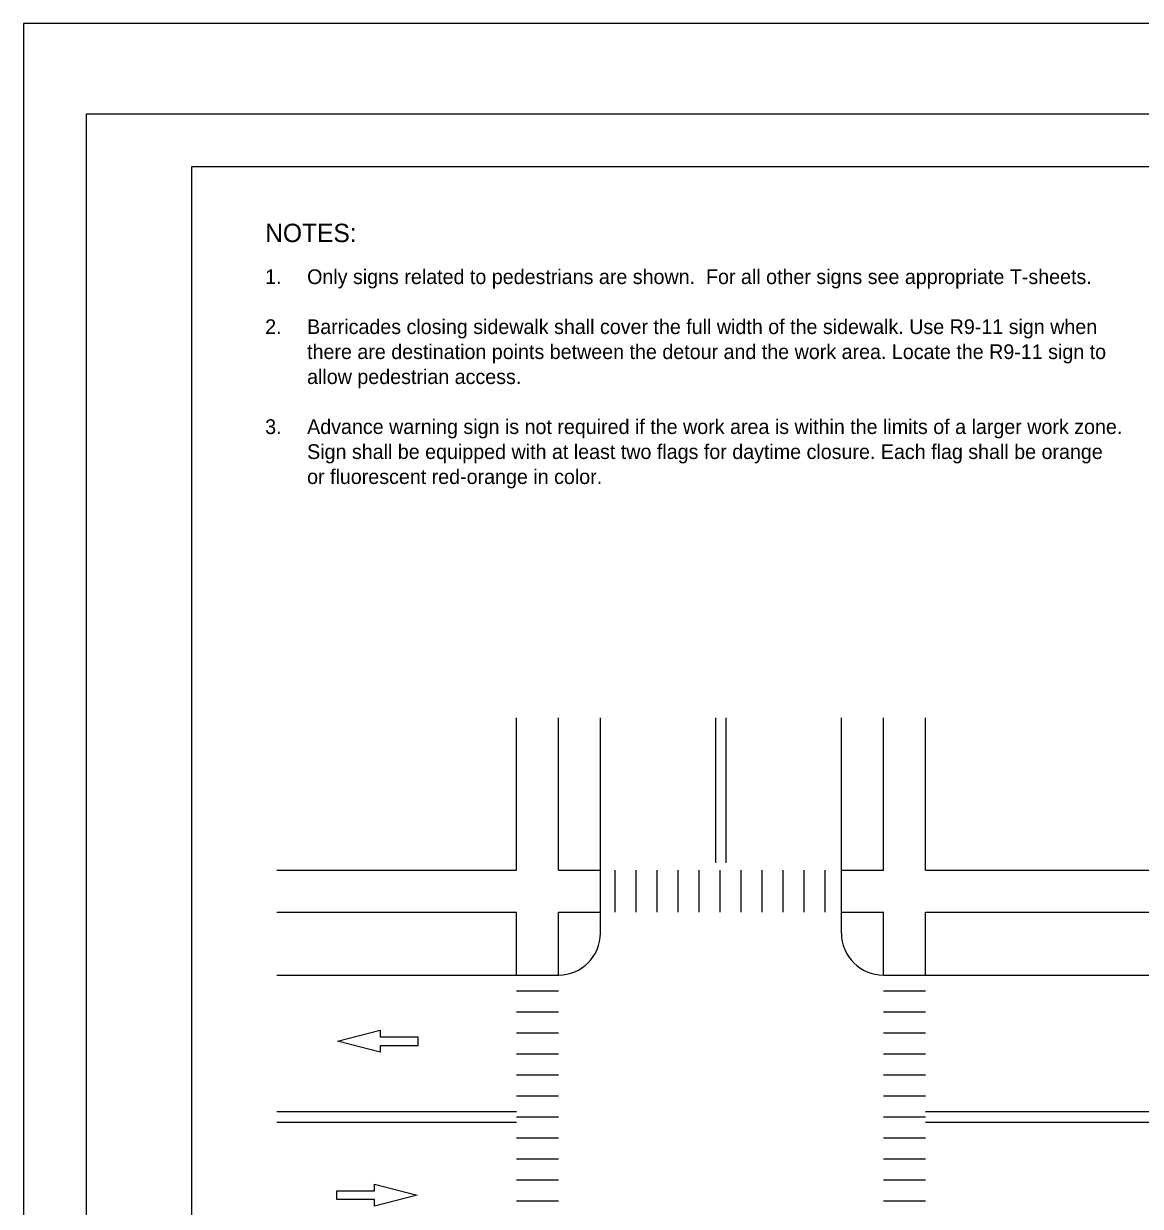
# Model space of a CAD drawing. Extents: x -893 to 867, y -474 to 712.
# Drawn here: x -893 to -362, y 149 to 712 of the extents above; entities that cross this region are included whole.
import ezdxf

# ---------------------------------------------------------------- set-up
doc = ezdxf.new("R2010")
doc.units = 0
for name, color, linetype in [('border_PLOTTING-ELEMENTS', 7, 'Continuous'), ('border_rw_22x34_Cut_Lines', 7, 'Continuous'), ('border_SHEET', 7, 'Continuous'), ('pp_PRESENTATION', 7, 'Continuous'), ('tcd_PVMT-MARKER', 7, 'Continuous'), ('tcd_PVMT-MARKER-anno', 7, 'Continuous')]:
    doc.layers.add(name, color=color, linetype=linetype)

msp = doc.modelspace()

# ---------------------------------------------------------------- linework, layer by layer
at = {"layer": 'border_PLOTTING-ELEMENTS'}
for points in [[(-893.46, -474.04), (866.54, -474.04), (866.54, 711.96), (-893.46, 711.96)], [(-863.46, 668.96), (836.54, 668.96), (836.54, -431.04), (-863.46, -431.04)]]:
    msp.add_lwpolyline(points, close=True, dxfattribs=at)
at = {"layer": 'border_rw_22x34_Cut_Lines'}
msp.add_lwpolyline([(-863.46, 668.96), (836.54, 668.96), (836.54, -431.04), (-863.46, -431.04)], close=True, dxfattribs=at)
at = {"layer": 'border_SHEET'}
for p, q in [((-813.46, 643.95), (811.54, 643.95)), ((-813.46, -406.05), (-813.46, 643.95))]:
    msp.add_line(p, q, dxfattribs=at)
at = {"layer": 'pp_PRESENTATION'}
for p, q in [((-744.08, 227.43), (-723.76, 232.65)), ((-723.76, 232.65), (-723.76, 229.55)), ((-723.76, 222.21), (-744.08, 227.43)), ((-723.76, 229.55), (-705.82, 229.55)), ((-705.82, 225.3), (-723.76, 225.3)), ((-723.76, 225.3), (-723.76, 222.21)), ((-705.82, 229.55), (-705.82, 227.43)), ((-705.82, 227.43), (-705.82, 225.3)), ((-726.46, 156.26), (-726.46, 159.35)), ((-726.46, 159.35), (-706.14, 154.13)), ((-744.4, 154.13), (-744.4, 156.26)), ((-744.4, 156.26), (-726.46, 156.26)), ((-744.4, 152.01), (-744.4, 154.13)), ((-706.14, 154.13), (-726.47, 148.91)), ((-726.47, 152.01), (-744.4, 152.01)), ((-726.47, 148.91), (-726.47, 152.01))]:
    msp.add_line(p, q, dxfattribs=at)
at = {"layer": 'tcd_PVMT-MARKER'}
for p, q in [((-658.83, 308.91), (-658.83, 381.5)), ((-638.83, 308.91), (-638.83, 381.5)), ((-618.83, 278.91), (-618.83, 381.5)), ((-563.97, 312.39), (-563.97, 381.5)), ((-558.97, 312.39), (-558.97, 381.5)), ((-504.11, 278.91), (-504.11, 381.5)), ((-484.11, 308.91), (-484.11, 381.5)), ((-464.11, 308.91), (-464.11, 381.5)), ((-772.88, 308.91), (-658.83, 308.91)), ((-638.83, 308.91), (-618.83, 308.91)), ((-611.95, 308.91), (-611.95, 288.91)), ((-601.95, 308.91), (-601.95, 288.91)), ((-591.95, 308.91), (-591.95, 288.91)), ((-581.95, 308.91), (-581.95, 288.91)), ((-571.95, 308.91), (-571.95, 288.91)), ((-561.95, 308.91), (-561.95, 288.91)), ((-551.95, 308.91), (-551.95, 288.91)), ((-541.95, 308.91), (-541.95, 288.91)), ((-531.95, 308.91), (-531.95, 288.91)), ((-521.95, 308.91), (-521.95, 288.91)), ((-511.95, 308.91), (-511.95, 288.91)), ((-504.11, 308.91), (-484.11, 308.91)), ((-464.11, 308.91), (9.08, 308.91)), ((-772.88, 288.91), (-658.83, 288.91)), ((-658.83, 258.91), (-658.83, 288.91)), ((-638.83, 258.91), (-638.83, 288.91)), ((-638.83, 288.91), (-618.83, 288.91)), ((-504.11, 288.91), (-484.11, 288.91)), ((-484.11, 258.91), (-484.11, 288.91)), ((-464.11, 288.91), (9.08, 288.91)), ((-464.11, 258.91), (-464.11, 288.91)), ((-772.88, 258.91), (-638.83, 258.91)), ((-484.11, 258.91), (29.08, 258.91)), ((-638.83, 251.32), (-658.83, 251.32)), ((-464.11, 251.32), (-484.11, 251.32)), ((-638.83, 241.32), (-658.83, 241.32)), ((-464.11, 241.32), (-484.11, 241.32)), ((-638.83, 231.32), (-658.83, 231.32)), ((-464.11, 231.32), (-484.11, 231.32)), ((-638.83, 221.32), (-658.83, 221.32)), ((-464.11, 221.32), (-484.11, 221.32)), ((-638.83, 211.32), (-658.83, 211.32)), ((-464.11, 211.32), (-484.11, 211.32)), ((-638.83, 201.32), (-658.83, 201.32)), ((-464.11, 201.32), (-484.11, 201.32)), ((-772.88, 193.91), (-658.83, 193.91)), ((-464.11, 193.91), (9.08, 193.91)), ((-772.88, 188.91), (-658.83, 188.91)), ((-638.83, 191.32), (-658.83, 191.32)), ((-464.11, 191.32), (-484.11, 191.32)), ((-464.11, 188.91), (9.08, 188.91)), ((-638.83, 181.32), (-658.83, 181.32)), ((-464.11, 181.32), (-484.11, 181.32)), ((-638.83, 171.32), (-658.83, 171.32)), ((-464.11, 171.32), (-484.11, 171.32)), ((-638.83, 161.32), (-658.83, 161.32)), ((-464.11, 161.32), (-484.11, 161.32)), ((-638.83, 151.32), (-658.83, 151.32)), ((-464.11, 151.32), (-484.11, 151.32))]:
    msp.add_line(p, q, dxfattribs=at)
for centre, start, end in [((-638.83, 278.91), 270, 0), ((-484.11, 278.91), 180, 270)]:
    msp.add_arc(centre, 20, start, end, dxfattribs=at)

# ---------------------------------------------------------------- texts
at = {"layer": 'tcd_PVMT-MARKER-anno'}
for s, height, p in [('NOTES:', 8.75, (-778.47, 607.94)), ('1.', 7, (-778.47, 587.96)), ('Only signs related to pedestrians are shown.  For all other signs see appropriate T-sheets.', 7, (-758.5, 587.96)), ('2.', 7, (-778.47, 564.16)), ('Barricades closing sidewalk shall cover the full width of the sidewalk. Use R9-11 sign when', 7, (-758.5, 564.16)), ('there are destination points between the detour and the work area. Locate the R9-11 sign to', 7, (-758.5, 552.26)), ('allow pedestrian access.', 7, (-758.5, 540.36)), ('Advance warning sign is not required if the work area is within the limits of a larger work zone.', 7, (-758.5, 516.56)), ('3.', 7, (-778.47, 516.56)), ('Sign shall be equipped with at least two flags for daytime closure. Each flag shall be orange', 7, (-758.5, 504.66)), ('or fluorescent red-orange in color.', 7, (-758.5, 492.76))]:
    msp.add_text(s, height=height, dxfattribs=at).set_placement(p)

doc.saveas('drawing.dxf')
